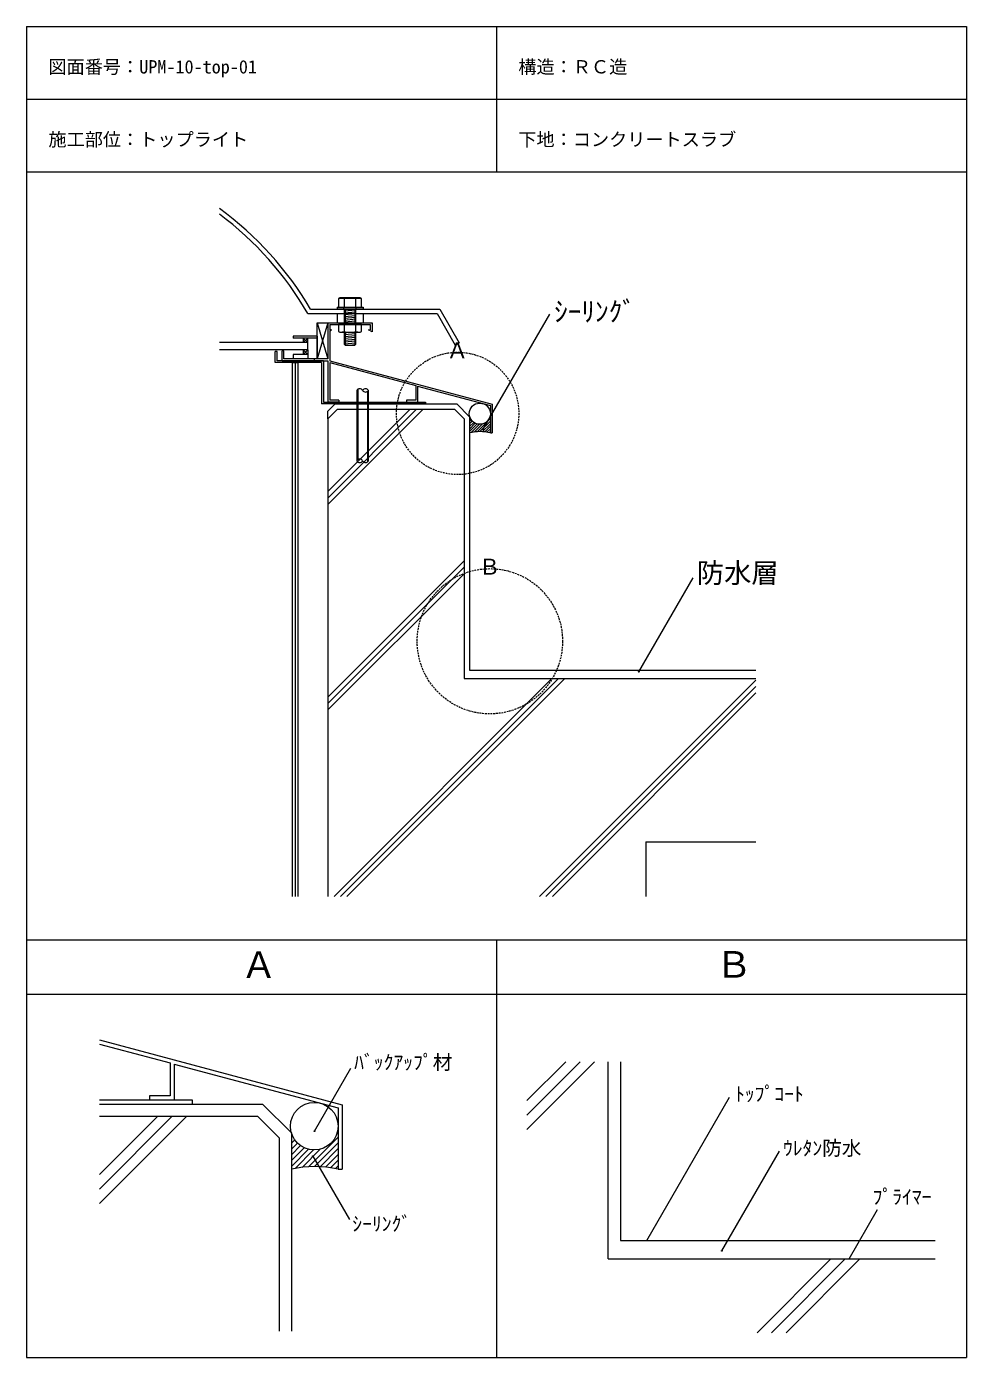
# Model space of a CAD drawing. Units: millimetres, scale not verified. Extents: x -517 to 518, y -673 to 792.
import ezdxf
from ezdxf.enums import TextEntityAlignment as Align

# ---------------------------------------------------------------- set-up
doc = ezdxf.new("R2010")
doc.units = ezdxf.units.MM
doc.header["$PDMODE"] = 32
doc.header["$PDSIZE"] = 0.8
doc.linetypes.add('DASHED2', pattern=[3, 2, -1])
doc.layers.add('0-0', color=7, linetype='Continuous', lineweight=13)
doc.styles.add('ＭＳ ゴシック', font='')
doc.styles.get('ＭＳ ゴシック').set_extended_font_data('MS Gothic')

msp = doc.modelspace()

# ---------------------------------------------------------------- linework, layer by layer
at = {"layer": '0-0'}
for p, q in [((-516.864, 792.357), (-516.864, -673.469)), ((-516.864, 792.357), (517.853, 792.357)), ((0.494, 792.357), (0.494, 632.357)), ((517.853, 792.357), (517.853, -673.469)), ((-516.864, 712.357), (517.853, 712.357)), ((-516.864, 632.357), (517.853, 632.357)), ((-207.119, 476.211), (-64.887, 476.211)), ((-204.253, 481.211), (-62.001, 481.211)), ((-175.087, 476.211), (-175.087, 466.211)), ((-146.487, 476.211), (-146.487, 466.211)), ((-64.887, 476.211), (-44.887, 441.57)), ((-62.001, 481.211), (-40.557, 444.07)), ((-14.079, 348.786), (59.097, 475.529)), ((-197.087, 466.211), (-185.087, 466.211)), ((-185.087, 466.211), (-197.087, 426.335)), ((-185.087, 466.211), (-136.487, 466.211)), ((-185.087, 466.211), (-185.087, 426.335)), ((-183.087, 464.211), (-183.087, 458.211)), ((-183.087, 464.211), (-138.487, 464.211)), ((-183.087, 457.211), (-181.087, 458.211)), ((-181.087, 458.211), (-183.087, 458.211)), ((-183.087, 457.211), (-183.087, 424.335)), ((-140.487, 458.211), (-138.487, 458.211)), ((-136.487, 456.211), (-140.487, 458.211)), ((-138.487, 464.211), (-138.487, 458.211)), ((-136.487, 466.211), (-136.487, 456.211)), ((-207.321, 444.335), (-304.396, 444.335)), ((-197.087, 451.254), (-223.321, 451.254)), ((-223.321, 451.254), (-223.321, 449.254)), ((-210.321, 449.254), (-223.321, 449.254)), ((-212.321, 449.254), (-212.321, 444.335)), ((-212.321, 449.254), (-207.321, 444.335)), ((-212.321, 444.335), (-207.321, 449.254)), ((-197.087, 449.254), (-210.321, 449.254)), ((-207.321, 444.335), (-207.321, 449.254)), ((-207.321, 436.335), (-207.321, 444.335)), ((-197.087, 451.254), (-197.087, 449.254)), ((-197.087, 449.254), (-197.087, 426.335)), ((-44.887, 441.57), (-40.557, 444.07)), ((-207.321, 436.335), (-304.396, 436.335)), ((-243.081, 422.335), (-243.081, 434.335)), ((-241.081, 434.335), (-243.081, 434.335)), ((-241.081, 424.335), (-241.081, 434.335)), ((-233.556, 435.335), (-235.556, 435.335)), ((-235.556, 424.335), (-235.556, 435.335)), ((-233.556, 426.335), (-233.556, 435.335)), ((-185.087, 426.335), (-233.556, 426.335)), ((-212.321, 436.335), (-207.321, 431.335)), ((-207.321, 436.335), (-212.321, 431.335)), ((-212.321, 436.335), (-212.321, 431.335)), ((-207.321, 436.335), (-207.321, 426.335)), ((-200.087, 426.335), (-200.087, 424.335)), ((-192.087, 422.335), (-243.081, 422.335)), ((-190.087, 424.335), (-241.081, 424.335)), ((-235.556, 424.335), (-185.087, 424.335)), ((-192.087, 422.335), (-192.087, 376.801)), ((-190.087, 424.335), (-190.087, 378.801)), ((-185.087, 424.335), (-185.087, 378.801)), ((-183.087, 422.265), (-183.087, 380.801)), ((-86.503, 396.385), (-86.503, 378.801)), ((-77.615, 376.801), (-192.087, 376.801)), ((-190.087, 378.801), (-77.615, 378.801)), ((-174.48, 370.801), (-185.087, 360.195)), ((-185.087, 266.054), (-80.339, 370.801)), ((-185.087, 273.125), (-87.41, 370.801)), ((-185.087, 280.196), (-94.481, 370.801)), ((-173.087, 380.801), (-183.087, 380.801)), ((-174.48, 370.801), (-45.693, 370.801)), ((-98.503, 380.801), (-98.503, 378.801)), ((-88.503, 380.801), (-98.503, 380.801)), ((-98.503, 378.801), (-86.503, 378.801)), ((-77.615, 378.801), (-77.615, 376.801)), ((-45.693, 370.801), (-35.087, 360.195)), ((-185.087, 360.195), (-185.087, -165.683)), ((-35.087, 360.195), (-35.087, 74.317)), ((-6.272, 344.887), (-4.272, 344.887)), ((-185.087, 53.922), (-35.087, 203.922)), ((-185.087, 46.851), (-35.087, 196.851)), ((-185.087, 39.78), (-35.087, 189.78)), ((157.161, 81.817), (216.919, 185.321)), ((-178.417, -165.683), (61.583, 74.317)), ((-171.346, -165.683), (68.654, 74.317)), ((-164.275, -165.683), (75.725, 74.317)), ((-35.087, 74.317), (286.052, 74.317)), ((47.857, -165.683), (286.052, 72.512)), ((54.928, -165.683), (286.052, 65.441)), ((61.999, -165.683), (286.052, 58.37)), ((164.913, -105.683), (286.052, -105.683)), ((164.913, -105.683), (164.913, -165.683)), ((-516.864, -213.469), (517.853, -213.469)), ((0.494, -213.469), (0.494, -673.469)), ((-516.864, -273.469), (517.853, -273.469)), ((-436.603, -323.701), (-169.449, -395.284)), ((-436.603, -328.359), (-358.967, -349.162)), ((-358.967, -349.162), (-358.967, -385.431)), ((-354.467, -350.368), (-173.949, -398.737)), ((-354.467, -350.368), (-354.467, -389.931)), ((33.988, -422.428), (108.512, -347.905)), ((33.988, -406.518), (92.602, -347.905)), ((33.988, -390.608), (76.692, -347.905)), ((123.41, -565.056), (123.41, -347.905)), ((-199.895, -424.336), (-159.718, -354.747)), ((-436.603, -389.931), (-334.47, -389.931)), ((-381.467, -389.931), (-354.467, -389.931)), ((-334.47, -389.931), (-334.47, -394.431)), ((-169.449, -395.284), (-169.449, -466.237)), ((165.916, -544.806), (257.173, -386.744)), ((-436.603, -407.931), (-262.645, -407.931)), ((-436.603, -472.115), (-372.419, -407.931)), ((-436.603, -488.025), (-356.509, -407.931)), ((-436.603, -503.935), (-340.599, -407.931)), ((-262.645, -407.931), (-238.781, -431.796)), ((-173.949, -398.737), (-173.949, -466.237)), ((-238.781, -431.796), (-238.781, -644.633)), ((-201.718, -451.832), (-161.336, -521.774)), ((248.582, -556.048), (311.994, -446.214)), ((-173.949, -466.237), (-169.449, -466.237)), ((388.645, -565.056), (420.009, -510.73)), ((123.41, -565.056), (483.581, -565.056)), ((287.44, -646.273), (368.658, -565.056)), ((303.35, -646.273), (384.568, -565.056)), ((319.26, -646.273), (400.478, -565.056)), ((-516.864, -673.469), (517.853, -673.469))]:
    msp.add_line(p, q, dxfattribs=at)
at = {"layer": '0-0', "color": 1}
for p, q in [((-171.837, 493.691), (-173.546, 492.704)), ((-148.027, 492.704), (-173.546, 492.704)), ((-173.546, 492.704), (-173.546, 483.291)), ((-167.166, 492.704), (-171.837, 493.691)), ((-149.737, 493.691), (-171.837, 493.691)), ((-167.166, 492.704), (-167.166, 483.291)), ((-149.737, 493.691), (-154.407, 492.704)), ((-154.407, 483.291), (-154.407, 492.704)), ((-148.027, 492.704), (-149.737, 493.691)), ((-148.027, 483.291), (-148.027, 492.704)), ((-175.087, 483.291), (-175.087, 481.211)), ((-175.087, 483.291), (-146.487, 483.291)), ((-146.487, 481.211), (-175.087, 481.211)), ((-173.546, 483.291), (-148.027, 483.291)), ((-167.612, 481.211), (-167.612, 483.291)), ((-167.287, 481.211), (-167.287, 464.211)), ((-167.287, 479.203), (-154.287, 480.341)), ((-167.287, 477.196), (-154.287, 478.333)), ((-167.287, 475.188), (-154.287, 476.325)), ((-167.287, 473.18), (-154.287, 474.318)), ((-167.287, 471.173), (-154.287, 472.31)), ((-167.287, 469.165), (-154.287, 470.302)), ((-166.247, 481.211), (-166.247, 464.211)), ((-155.327, 481.211), (-155.327, 464.211)), ((-154.287, 464.211), (-154.287, 481.211)), ((-153.962, 481.211), (-153.962, 483.291)), ((-146.487, 483.291), (-146.487, 481.211)), ((-148.027, 464.211), (-173.546, 464.211)), ((-173.546, 464.211), (-173.546, 456.644)), ((-173.546, 456.644), (-171.837, 455.657)), ((-171.837, 455.657), (-167.166, 456.644)), ((-171.837, 455.657), (-149.737, 455.657)), ((-167.287, 467.157), (-154.287, 468.295)), ((-167.287, 465.15), (-154.287, 466.287)), ((-167.287, 455.112), (-161.037, 455.658)), ((-167.287, 455.657), (-167.287, 442.61)), ((-167.166, 464.211), (-167.166, 456.644)), ((-166.247, 455.657), (-166.247, 441.57)), ((-155.327, 455.657), (-155.327, 441.57)), ((-155.071, 464.211), (-154.287, 464.279)), ((-154.407, 456.644), (-154.407, 464.211)), ((-154.407, 456.644), (-149.737, 455.657)), ((-149.737, 455.657), (-148.027, 456.644)), ((-148.027, 456.644), (-148.027, 464.211)), ((-167.287, 453.104), (-154.287, 454.241)), ((-167.287, 451.096), (-154.287, 452.234)), ((-167.287, 449.089), (-154.287, 450.226)), ((-167.287, 447.081), (-154.287, 448.218)), ((-167.287, 445.073), (-154.287, 446.211)), ((-167.287, 443.066), (-154.287, 444.203)), ((-166.247, 441.57), (-167.287, 442.61)), ((-166.247, 441.57), (-155.327, 441.57)), ((-161.437, 441.57), (-154.741, 442.156)), ((-154.287, 446.724), (-154.287, 446.743)), ((-153.407, 391.672), (-153.407, 314.098)), ((-152.367, 392.712), (-152.367, 315.209)), ((-141.447, 390.561), (-141.447, 313.058)), ((-140.407, 314.098), (-140.407, 391.672))]:
    msp.add_line(p, q, dxfattribs=at)
at = {"layer": '0-0', "color": 2}
for p, q in [((-218.146, 421.841), (-224.396, 421.841)), ((-224.396, 421.841), (-224.396, -165.683)), ((-221.271, 421.841), (-221.271, -165.683)), ((-218.146, 421.841), (-218.146, -165.683)), ((-29.087, 360.446), (-28.476, 361.057)), ((-29.087, 357.618), (-27.441, 359.263)), ((-29.087, 354.789), (-26.15, 357.726)), ((-29.087, 351.961), (-24.614, 356.433)), ((-29.087, 349.132), (-22.822, 355.397)), ((-29.087, 346.304), (-20.732, 354.658)), ((-27.281, 345.281), (-18.245, 354.317)), ((-23.914, 345.819), (-15.068, 354.665)), ((-20.798, 346.107), (-6.272, 360.633)), ((-17.875, 346.202), (-6.272, 357.804)), ((-15.111, 346.138), (-6.272, 354.976)), ((-12.483, 345.937), (-6.272, 352.148)), ((-6.626, 363.108), (-6.272, 363.461)), ((-9.977, 345.615), (-6.272, 349.319)), ((-7.583, 345.18), (-6.272, 346.491)), ((-174.744, -425.241), (-173.949, -424.446)), ((-225.281, -431.23), (-223.907, -429.857)), ((-225.281, -437.594), (-221.579, -433.892)), ((-225.281, -443.958), (-218.674, -437.351)), ((-206.632, -463.493), (-173.949, -430.81)), ((-200.055, -463.28), (-173.949, -437.174)), ((-225.281, -450.322), (-215.218, -440.259)), ((-225.281, -456.686), (-211.185, -442.591)), ((-225.281, -463.05), (-206.484, -444.253)), ((-221.219, -465.352), (-200.888, -445.021)), ((-213.643, -464.14), (-193.74, -444.237)), ((-193.835, -463.424), (-173.949, -443.538)), ((-187.922, -463.875), (-173.949, -449.902)), ((-182.284, -464.601), (-173.949, -456.266)), ((-176.897, -465.578), (-173.949, -462.63))]:
    msp.add_line(p, q, dxfattribs=at)
at = {"layer": '0-0', "color": 4}
for p, q in [((-176.965, 376.801), (-185.087, 368.68)), ((-185.087, 360.195), (-185.087, 368.68)), ((-176.965, 376.801), (-43.208, 376.801)), ((-43.208, 376.801), (-29.087, 362.68)), ((-436.603, -394.431), (-257.054, -394.431)), ((-257.054, -394.431), (-225.281, -426.204)), ((-225.281, -426.204), (-225.281, -644.633))]:
    msp.add_line(p, q, dxfattribs=at)
at = {"layer": '0-0'}
for points in [[(-197.087, 426.335), (-197.087, 466.211), (-185.087, 426.335)], [(-207.321, 431.335), (-223.321, 431.335), (-223.321, 426.335)], [(-183.087, 424.335), (-4.272, 376.422), (-4.272, 344.887)], [(-183.087, 422.265), (-88.503, 396.921), (-88.503, 380.801)], [(-86.503, 396.385), (-6.272, 374.887), (-6.272, 344.887)], [(-173.087, 380.801), (-173.087, 378.801), (-185.087, 378.801)], [(-358.967, -385.431), (-381.467, -385.431), (-381.467, -389.931)]]:
    msp.add_lwpolyline(points, dxfattribs=at)
at = {"layer": '0-0', "color": 1}
msp.add_lwpolyline([(-155.327, 441.57), (-154.287, 442.61), (-154.287, 455.657)], dxfattribs=at)
at = {"layer": '0-0', "color": 4}
for points in [[(-29.087, 362.68), (-29.087, 83.317), (286.052, 83.317)], [(136.91, -347.905), (136.91, -544.806), (483.581, -544.806)]]:
    msp.add_lwpolyline(points, dxfattribs=at)
at = {"layer": '0-0', "color": 1, "linetype": 'DASHED2'}
for centre, radius in [((-42.301, 366.312), 67.35), ((-6.802, 115.317), 80)]:
    msp.add_circle(centre, radius, dxfattribs=at)
at = {"layer": '0-0'}
for centre, radius in [((-17.914, 365.954), 11.642), ((-200.143, -418.837), 26.195)]:
    msp.add_circle(centre, radius, dxfattribs=at)
for radius, start, end in [(372.41, 30.58097, 53.70063), (367.41, 30.13707, 53.12575)]:
    msp.add_arc((-524.865, 291.745), radius, start, end, dxfattribs=at)
at = {"layer": '0-0', "color": 1}
for centre, radius, start, end in [((-160.787, 472.578), 21.113, 72.41205, 107.58795), ((-160.787, 476.77), 21.113, 252.41205, 287.58795), ((-150.157, 389.672), 3.816, 31.6075, 148.3925), ((-143.657, 389.672), 3.816, 31.6075, 148.3925), ((-143.657, 393.672), 3.816, 211.6075, 328.3925), ((-150.157, 312.098), 3.816, 31.6075, 148.3925), ((-150.157, 316.098), 3.816, 211.6075, 328.3925), ((-143.657, 316.098), 3.816, 211.6075, 328.3925)]:
    msp.add_arc(centre, radius, start, end, dxfattribs=at)
at = {"layer": '0-0', "color": 2}
for centre, major_axis in [((-17.679, 327.732), (30.784, 0)), ((-199.615, -504.837), (69.264, 0))]:
    msp.add_ellipse(centre, major_axis=major_axis, ratio=0.6, start_param=1.19119268, end_param=1.95039998, dxfattribs=at)
at = {"layer": '0-0'}
for p in [(-14.079, 348.786), (157.161, 81.817), (-199.895, -424.336), (-201.718, -451.832), (165.916, -544.806), (248.582, -556.048), (388.645, -565.056)]:
    msp.add_point(p, dxfattribs=at)

# ---------------------------------------------------------------- texts
at = {"layer": '0-0', "style": 'ＭＳ ゴシック'}
for s, height, p in [('図面番号：UPM-10-top-01', 14.66, (-492.864, 736.357)), ('構造：ＲＣ造', 14.66, (24.494, 736.357)), ('施工部位：トップライト', 14.66, (-492.864, 656.357)), ('下地：コンクリートスラブ', 14.66, (24.494, 656.357)), ('ｼｰﾘﾝｸﾞ', 21.99, (63.977, 460.923)), ('Ａ', 17.6, (-54.593, 421.624)), ('Ｂ', 17.6, (-19.197, 183.396)), ('防水層', 21.99, (221.109, 173.033)), ('Ａ', 29.33, (-281.167, -264.45)), ('Ｂ', 29.33, (241.79, -264.102)), ('ﾊﾞｯｸｱｯﾌﾟ材', 15.85, (-156.247, -361.045)), ('ﾄｯﾌﾟｺｰﾄ', 15.85, (263.141, -395.897)), ('ｳﾚﾀﾝ防水', 15.85, (315.855, -455.64)), ('ﾌﾟﾗｲﾏｰ', 15.85, (414.604, -509.37)), ('ｼｰﾘﾝｸﾞ', 15.85, (-158.293, -539.01))]:
    msp.add_text(s, height=height, dxfattribs=at).set_placement(p, align=Align.BOTTOM_LEFT)

doc.saveas('drawing.dxf')
